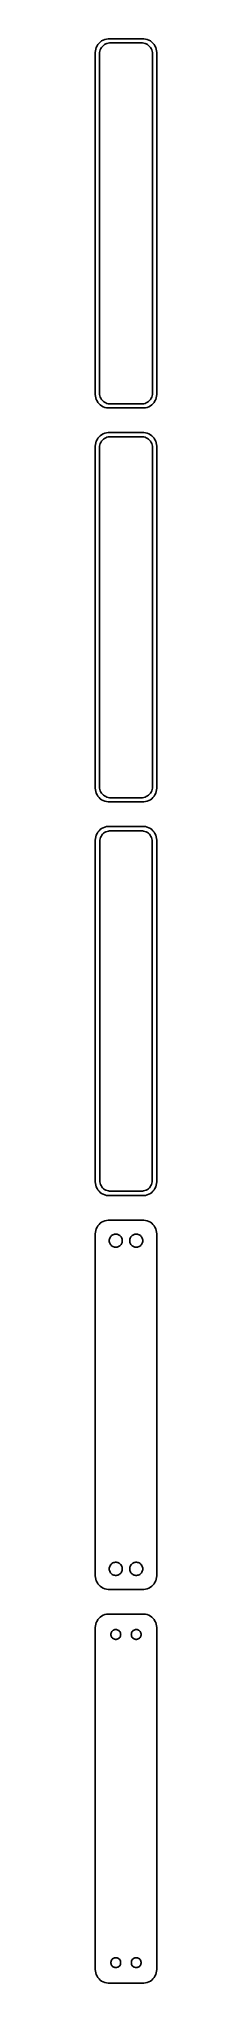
# Model space of a CAD drawing. Header units: metres. Extents: x -11 to 11, y 509 to 1219.
import ezdxf

# ---------------------------------------------------------------- set-up
doc = ezdxf.new("R2010")
doc.units = ezdxf.units.M

msp = doc.modelspace()

# ---------------------------------------------------------------- linework, layer by layer
for p, q in [((-10.8989, 1216.34), (-11.0929, 1215.74)), ((-10.6315, 1216.91), (-10.8989, 1216.34)), ((-10.2951, 1217.44), (-10.6315, 1216.91)), ((-9.89484, 1217.92), (-10.2951, 1217.44)), ((-9.43712, 1218.35), (-9.89484, 1217.92)), ((-9.4691, 1215.47), (-9.25522, 1215.93)), ((-8.92912, 1218.72), (-9.43712, 1218.35)), ((-9.25522, 1215.93), (-8.98605, 1216.35)), ((-8.98605, 1216.35), (-8.66586, 1216.74)), ((-8.37889, 1219.02), (-8.92912, 1218.72)), ((-8.66586, 1216.74), (-8.29968, 1217.08)), ((-7.79507, 1219.26), (-8.37889, 1219.02)), ((-8.29968, 1217.08), (-7.8933, 1217.38)), ((-7.8933, 1217.38), (-7.45311, 1217.62)), ((-7.1869, 1219.41), (-7.79507, 1219.26)), ((-7.45311, 1217.62), (-6.98605, 1217.8)), ((-6.56395, 1219.49), (-7.1869, 1219.41)), ((-6.98605, 1217.8), (-6.49951, 1217.93)), ((6.56395, 1219.49), (-6.56395, 1219.49)), ((-6.49951, 1217.93), (-6.00116, 1217.99)), ((-6.00116, 1217.99), (6.00116, 1217.99)), ((6.00116, 1217.99), (6.49951, 1217.93)), ((6.49951, 1217.93), (6.98605, 1217.8)), ((7.1869, 1219.41), (6.56395, 1219.49)), ((6.98605, 1217.8), (7.45311, 1217.62)), ((7.79507, 1219.26), (7.1869, 1219.41)), ((7.45311, 1217.62), (7.8933, 1217.38)), ((8.37889, 1219.02), (7.79507, 1219.26)), ((7.8933, 1217.38), (8.29968, 1217.08)), ((8.29968, 1217.08), (8.66586, 1216.74)), ((8.92912, 1218.72), (8.37889, 1219.02)), ((8.66586, 1216.74), (8.98605, 1216.35)), ((9.43712, 1218.35), (8.92912, 1218.72)), ((8.98605, 1216.35), (9.25522, 1215.93)), ((9.25522, 1215.93), (9.4691, 1215.47)), ((9.89484, 1217.92), (9.43712, 1218.35)), ((10.2951, 1217.44), (9.89484, 1217.92)), ((10.6315, 1216.91), (10.2951, 1217.44)), ((10.8989, 1216.34), (10.6315, 1216.91)), ((11.0929, 1215.74), (10.8989, 1216.34)), ((-11.2106, 1215.13), (-11.25, 1214.5)), ((-11.25, 1214.5), (-11.25, 1089.5)), ((-11.0929, 1215.74), (-11.2106, 1215.13)), ((-9.75, 1214), (-9.71844, 1214.5)), ((-9.75, 1090), (-9.75, 1214)), ((-9.71844, 1214.5), (-9.62433, 1214.99)), ((-9.62433, 1214.99), (-9.4691, 1215.47)), ((9.4691, 1215.47), (9.62433, 1214.99)), ((9.62433, 1214.99), (9.71844, 1214.5)), ((9.71844, 1214.5), (9.75, 1214)), ((9.75, 1214), (9.75, 1090)), ((11.2106, 1215.13), (11.0929, 1215.74)), ((11.25, 1214.5), (11.2106, 1215.13)), ((11.25, 1089.5), (11.25, 1214.5)), ((-11.25, 1089.5), (-11.2106, 1088.87)), ((-11.2106, 1088.87), (-11.0929, 1088.26)), ((-11.0929, 1088.26), (-10.8989, 1087.66)), ((-9.71844, 1089.5), (-9.75, 1090)), ((-9.62433, 1089.01), (-9.71844, 1089.5)), ((-9.4691, 1088.53), (-9.62433, 1089.01)), ((-9.25522, 1088.07), (-9.4691, 1088.53)), ((-8.98605, 1087.65), (-9.25522, 1088.07)), ((9.25522, 1088.07), (8.98605, 1087.65)), ((9.4691, 1088.53), (9.25522, 1088.07)), ((9.62433, 1089.01), (9.4691, 1088.53)), ((9.71844, 1089.5), (9.62433, 1089.01)), ((9.75, 1090), (9.71844, 1089.5)), ((10.8989, 1087.66), (11.0929, 1088.26)), ((11.0929, 1088.26), (11.2106, 1088.87)), ((11.2106, 1088.87), (11.25, 1089.5)), ((-10.8989, 1087.66), (-10.6315, 1087.09)), ((-10.6315, 1087.09), (-10.2951, 1086.56)), ((-10.2951, 1086.56), (-9.89484, 1086.08)), ((-9.89484, 1086.08), (-9.43712, 1085.65)), ((-9.43712, 1085.65), (-8.92912, 1085.28)), ((-8.66586, 1087.26), (-8.98605, 1087.65)), ((-8.92912, 1085.28), (-8.37889, 1084.98)), ((-8.29968, 1086.92), (-8.66586, 1087.26)), ((-8.37889, 1084.98), (-7.79507, 1084.74)), ((-7.8933, 1086.62), (-8.29968, 1086.92)), ((-7.45311, 1086.38), (-7.8933, 1086.62)), ((-7.79507, 1084.74), (-7.1869, 1084.59)), ((-6.98605, 1086.2), (-7.45311, 1086.38)), ((-7.1869, 1084.59), (-6.56395, 1084.51)), ((-6.49951, 1086.07), (-6.98605, 1086.2)), ((-6.56395, 1084.51), (6.56395, 1084.51)), ((-6.00116, 1086.01), (-6.49951, 1086.07)), ((6.00116, 1086.01), (-6.00116, 1086.01)), ((6.49951, 1086.07), (6.00116, 1086.01)), ((6.98605, 1086.2), (6.49951, 1086.07)), ((6.56395, 1084.51), (7.1869, 1084.59)), ((7.45311, 1086.38), (6.98605, 1086.2)), ((7.1869, 1084.59), (7.79507, 1084.74)), ((7.8933, 1086.62), (7.45311, 1086.38)), ((7.79507, 1084.74), (8.37889, 1084.98)), ((8.29968, 1086.92), (7.8933, 1086.62)), ((8.66586, 1087.26), (8.29968, 1086.92)), ((8.37889, 1084.98), (8.92912, 1085.28)), ((8.98605, 1087.65), (8.66586, 1087.26)), ((8.92912, 1085.28), (9.43712, 1085.65)), ((9.43712, 1085.65), (9.89484, 1086.08)), ((9.89484, 1086.08), (10.2951, 1086.56)), ((10.2951, 1086.56), (10.6315, 1087.09)), ((10.6315, 1087.09), (10.8989, 1087.66)), ((-9.89484, 1073.92), (-10.2951, 1073.44)), ((-9.43712, 1074.35), (-9.89484, 1073.92)), ((-8.92912, 1074.72), (-9.43712, 1074.35)), ((-8.37889, 1075.02), (-8.92912, 1074.72)), ((-7.79507, 1075.26), (-8.37889, 1075.02)), ((-7.8933, 1073.38), (-7.45311, 1073.62)), ((-7.1869, 1075.41), (-7.79507, 1075.26)), ((-7.45311, 1073.62), (-6.98605, 1073.8)), ((-6.56395, 1075.49), (-7.1869, 1075.41)), ((-6.98605, 1073.8), (-6.49951, 1073.93)), ((6.56395, 1075.49), (-6.56395, 1075.49)), ((-6.49951, 1073.93), (-6.00116, 1073.99)), ((-6.00116, 1073.99), (6.00116, 1073.99)), ((6.00116, 1073.99), (6.49951, 1073.93)), ((6.49951, 1073.93), (6.98605, 1073.8)), ((7.1869, 1075.41), (6.56395, 1075.49)), ((6.98605, 1073.8), (7.45311, 1073.62)), ((7.79507, 1075.26), (7.1869, 1075.41)), ((7.45311, 1073.62), (7.8933, 1073.38)), ((8.37889, 1075.02), (7.79507, 1075.26)), ((8.92912, 1074.72), (8.37889, 1075.02)), ((9.43712, 1074.35), (8.92912, 1074.72)), ((9.89484, 1073.92), (9.43712, 1074.35)), ((10.2951, 1073.44), (9.89484, 1073.92)), ((-11.2106, 1071.13), (-11.25, 1070.5)), ((-11.25, 1070.5), (-11.25, 945.5)), ((-11.0929, 1071.74), (-11.2106, 1071.13)), ((-10.8989, 1072.34), (-11.0929, 1071.74)), ((-10.6315, 1072.91), (-10.8989, 1072.34)), ((-10.2951, 1073.44), (-10.6315, 1072.91)), ((-9.75, 1070), (-9.71844, 1070.5)), ((-9.75, 946), (-9.75, 1070)), ((-9.71844, 1070.5), (-9.62433, 1070.99)), ((-9.62433, 1070.99), (-9.4691, 1071.47)), ((-9.4691, 1071.47), (-9.25522, 1071.93)), ((-9.25522, 1071.93), (-8.98605, 1072.35)), ((-8.98605, 1072.35), (-8.66586, 1072.74)), ((-8.66586, 1072.74), (-8.29968, 1073.08)), ((-8.29968, 1073.08), (-7.8933, 1073.38)), ((7.8933, 1073.38), (8.29968, 1073.08)), ((8.29968, 1073.08), (8.66586, 1072.74)), ((8.66586, 1072.74), (8.98605, 1072.35)), ((8.98605, 1072.35), (9.25522, 1071.93)), ((9.25522, 1071.93), (9.4691, 1071.47)), ((9.4691, 1071.47), (9.62433, 1070.99)), ((9.62433, 1070.99), (9.71844, 1070.5)), ((9.71844, 1070.5), (9.75, 1070)), ((9.75, 1070), (9.75, 946)), ((10.6315, 1072.91), (10.2951, 1073.44)), ((10.8989, 1072.34), (10.6315, 1072.91)), ((11.0929, 1071.74), (10.8989, 1072.34)), ((11.2106, 1071.13), (11.0929, 1071.74)), ((11.25, 1070.5), (11.2106, 1071.13)), ((11.25, 945.5), (11.25, 1070.5)), ((-9.71844, 945.499), (-9.75, 946)), ((9.75, 946), (9.71844, 945.499)), ((-11.25, 945.5), (-11.2106, 944.873)), ((-11.2106, 944.873), (-11.0929, 944.257)), ((-11.0929, 944.257), (-10.8989, 943.659)), ((-10.8989, 943.659), (-10.6315, 943.091)), ((-10.6315, 943.091), (-10.2951, 942.561)), ((-10.2951, 942.561), (-9.89484, 942.077)), ((-9.89484, 942.077), (-9.43712, 941.647)), ((-9.62433, 945.005), (-9.71844, 945.499)), ((-9.4691, 944.528), (-9.62433, 945.005)), ((-9.25522, 944.073), (-9.4691, 944.528)), ((-9.43712, 941.647), (-8.92912, 941.278)), ((-8.98605, 943.649), (-9.25522, 944.073)), ((-8.66586, 943.262), (-8.98605, 943.649)), ((-8.92912, 941.278), (-8.37889, 940.976)), ((-8.29968, 942.918), (-8.66586, 943.262)), ((-8.37889, 940.976), (-7.79507, 940.745)), ((-7.8933, 942.623), (-8.29968, 942.918)), ((-7.45311, 942.381), (-7.8933, 942.623)), ((-7.79507, 940.745), (-7.1869, 940.589)), ((-6.98605, 942.196), (-7.45311, 942.381)), ((-7.1869, 940.589), (-6.56395, 940.51)), ((-6.49951, 942.071), (-6.98605, 942.196)), ((-6.56395, 940.51), (6.56395, 940.51)), ((-6.00116, 942.008), (-6.49951, 942.071)), ((6.00116, 942.008), (-6.00116, 942.008)), ((6.49951, 942.071), (6.00116, 942.008)), ((6.98605, 942.196), (6.49951, 942.071)), ((6.56395, 940.51), (7.1869, 940.589)), ((7.45311, 942.381), (6.98605, 942.196)), ((7.1869, 940.589), (7.79507, 940.745)), ((7.8933, 942.623), (7.45311, 942.381)), ((7.79507, 940.745), (8.37889, 940.976)), ((8.29968, 942.918), (7.8933, 942.623)), ((8.66586, 943.262), (8.29968, 942.918)), ((8.37889, 940.976), (8.92912, 941.278)), ((8.98605, 943.649), (8.66586, 943.262)), ((8.92912, 941.278), (9.43712, 941.647)), ((9.25522, 944.073), (8.98605, 943.649)), ((9.4691, 944.528), (9.25522, 944.073)), ((9.43712, 941.647), (9.89484, 942.077)), ((9.62433, 945.005), (9.4691, 944.528)), ((9.71844, 945.499), (9.62433, 945.005)), ((9.89484, 942.077), (10.2951, 942.561)), ((10.2951, 942.561), (10.6315, 943.091)), ((10.6315, 943.091), (10.8989, 943.659)), ((10.8989, 943.659), (11.0929, 944.257)), ((11.0929, 944.257), (11.2106, 944.873)), ((11.2106, 944.873), (11.25, 945.5)), ((-7.1869, 931.411), (-7.79507, 931.255)), ((-6.56395, 931.49), (-7.1869, 931.411)), ((6.56395, 931.49), (-6.56395, 931.49)), ((7.1869, 931.411), (6.56395, 931.49)), ((7.79507, 931.255), (7.1869, 931.411)), ((-11.2106, 927.127), (-11.25, 926.5)), ((-11.25, 926.5), (-11.25, 801.5)), ((-11.0929, 927.743), (-11.2106, 927.127)), ((-10.8989, 928.341), (-11.0929, 927.743)), ((-10.6315, 928.909), (-10.8989, 928.341)), ((-10.2951, 929.439), (-10.6315, 928.909)), ((-9.89484, 929.923), (-10.2951, 929.439)), ((-9.43712, 930.353), (-9.89484, 929.923)), ((-9.62262, 926), (-9.59209, 926.485)), ((-9.62262, 802), (-9.62262, 926)), ((-9.59209, 926.485), (-9.50096, 926.963)), ((-9.50096, 926.963), (-9.35068, 927.426)), ((-8.92912, 930.722), (-9.43712, 930.353)), ((-9.35068, 927.426), (-9.1436, 927.866)), ((-9.1436, 927.866), (-8.88301, 928.276)), ((-8.37889, 931.024), (-8.92912, 930.722)), ((-8.88301, 928.276), (-8.57301, 928.651)), ((-8.57301, 928.651), (-8.21851, 928.984)), ((-7.79507, 931.255), (-8.37889, 931.024)), ((-8.21851, 928.984), (-7.82506, 929.27)), ((-7.82506, 929.27), (-7.39888, 929.504)), ((-7.39888, 929.504), (-6.9467, 929.683)), ((-6.9467, 929.683), (-6.47565, 929.804)), ((-6.47565, 929.804), (-5.99316, 929.865)), ((-5.99316, 929.865), (5.99316, 929.865)), ((5.99316, 929.865), (6.47565, 929.804)), ((6.47565, 929.804), (6.9467, 929.683)), ((6.9467, 929.683), (7.39888, 929.504)), ((7.39888, 929.504), (7.82506, 929.27)), ((8.37889, 931.024), (7.79507, 931.255)), ((7.82506, 929.27), (8.21851, 928.984)), ((8.21851, 928.984), (8.57301, 928.651)), ((8.92912, 930.722), (8.37889, 931.024)), ((8.57301, 928.651), (8.88301, 928.276)), ((8.88301, 928.276), (9.1436, 927.866)), ((9.43712, 930.353), (8.92912, 930.722)), ((9.1436, 927.866), (9.35068, 927.426)), ((9.35068, 927.426), (9.50096, 926.963)), ((9.89484, 929.923), (9.43712, 930.353)), ((9.50096, 926.963), (9.59209, 926.485)), ((9.59209, 926.485), (9.62262, 926)), ((9.62262, 926), (9.62262, 802)), ((10.2951, 929.439), (9.89484, 929.923)), ((10.6315, 928.909), (10.2951, 929.439)), ((10.8989, 928.341), (10.6315, 928.909)), ((11.0929, 927.743), (10.8989, 928.341)), ((11.2106, 927.127), (11.0929, 927.743)), ((11.25, 926.5), (11.2106, 927.127)), ((11.25, 801.5), (11.25, 926.5)), ((-11.25, 801.5), (-11.2106, 800.873)), ((-11.2106, 800.873), (-11.0929, 800.257)), ((-11.0929, 800.257), (-10.8989, 799.659)), ((-10.8989, 799.659), (-10.6315, 799.091)), ((-10.6315, 799.091), (-10.2951, 798.561)), ((-10.2951, 798.561), (-9.89484, 798.077)), ((-9.89484, 798.077), (-9.43712, 797.647)), ((-9.59209, 801.515), (-9.62262, 802)), ((-9.50096, 801.037), (-9.59209, 801.515)), ((-9.35068, 800.574), (-9.50096, 801.037)), ((-9.43712, 797.647), (-8.92912, 797.278)), ((-9.1436, 800.134), (-9.35068, 800.574)), ((-8.88301, 799.724), (-9.1436, 800.134)), ((-8.92912, 797.278), (-8.37889, 796.976)), ((-8.57301, 799.349), (-8.88301, 799.724)), ((-8.21851, 799.016), (-8.57301, 799.349)), ((-8.37889, 796.976), (-7.79507, 796.745)), ((-7.82506, 798.73), (-8.21851, 799.016)), ((-7.39888, 798.496), (-7.82506, 798.73)), ((-7.79507, 796.745), (-7.1869, 796.589)), ((-6.9467, 798.317), (-7.39888, 798.496)), ((-7.1869, 796.589), (-6.56395, 796.51)), ((-6.47565, 798.196), (-6.9467, 798.317)), ((-6.56395, 796.51), (6.56395, 796.51)), ((-5.99316, 798.135), (-6.47565, 798.196)), ((5.99316, 798.135), (-5.99316, 798.135)), ((6.47565, 798.196), (5.99316, 798.135)), ((6.9467, 798.317), (6.47565, 798.196)), ((6.56395, 796.51), (7.1869, 796.589)), ((7.39888, 798.496), (6.9467, 798.317)), ((7.1869, 796.589), (7.79507, 796.745)), ((7.82506, 798.73), (7.39888, 798.496)), ((7.79507, 796.745), (8.37889, 796.976)), ((8.21851, 799.016), (7.82506, 798.73)), ((8.57301, 799.349), (8.21851, 799.016)), ((8.37889, 796.976), (8.92912, 797.278)), ((8.88301, 799.724), (8.57301, 799.349)), ((9.1436, 800.134), (8.88301, 799.724)), ((8.92912, 797.278), (9.43712, 797.647)), ((9.35068, 800.574), (9.1436, 800.134)), ((9.50096, 801.037), (9.35068, 800.574)), ((9.43712, 797.647), (9.89484, 798.077)), ((9.59209, 801.515), (9.50096, 801.037)), ((9.62262, 802), (9.59209, 801.515)), ((9.89484, 798.077), (10.2951, 798.561)), ((10.2951, 798.561), (10.6315, 799.091)), ((10.6315, 799.091), (10.8989, 799.659)), ((10.8989, 799.659), (11.0929, 800.257)), ((11.0929, 800.257), (11.2106, 800.873)), ((11.2106, 800.873), (11.25, 801.5)), ((-11.2106, 783.127), (-11.25, 782.5)), ((-11.25, 782.5), (-11.25, 657.5)), ((-11.0929, 783.743), (-11.2106, 783.127)), ((-10.8989, 784.341), (-11.0929, 783.743)), ((-10.6315, 784.909), (-10.8989, 784.341)), ((-10.2951, 785.439), (-10.6315, 784.909)), ((-9.89484, 785.923), (-10.2951, 785.439)), ((-9.43712, 786.353), (-9.89484, 785.923)), ((-8.92912, 786.722), (-9.43712, 786.353)), ((-8.37889, 787.024), (-8.92912, 786.722)), ((-7.79507, 787.255), (-8.37889, 787.024)), ((-7.1869, 787.411), (-7.79507, 787.255)), ((-6.56395, 787.49), (-7.1869, 787.411)), ((6.56395, 787.49), (-6.56395, 787.49)), ((-5.03598, 782.026), (-4.77187, 782.172)), ((-4.77187, 782.172), (-4.49164, 782.283)), ((-4.49164, 782.283), (-4.19971, 782.357)), ((-4.19971, 782.357), (-3.9007, 782.395)), ((-3.9007, 782.395), (-3.59929, 782.395)), ((-3.59929, 782.395), (-3.30028, 782.357)), ((-3.30028, 782.357), (-3.00835, 782.283)), ((-3.00835, 782.283), (-2.72812, 782.172)), ((-2.72812, 782.172), (-2.464, 782.026)), ((2.464, 782.026), (2.72812, 782.172)), ((2.72812, 782.172), (3.00835, 782.283)), ((3.00835, 782.283), (3.30028, 782.357)), ((3.30028, 782.357), (3.59929, 782.395)), ((3.59929, 782.395), (3.9007, 782.395)), ((3.9007, 782.395), (4.19971, 782.357)), ((4.19971, 782.357), (4.49164, 782.283)), ((4.49164, 782.283), (4.77187, 782.172)), ((4.77187, 782.172), (5.03598, 782.026)), ((7.1869, 787.411), (6.56395, 787.49)), ((7.79507, 787.255), (7.1869, 787.411)), ((8.37889, 787.024), (7.79507, 787.255)), ((8.92912, 786.722), (8.37889, 787.024)), ((9.43712, 786.353), (8.92912, 786.722)), ((9.89484, 785.923), (9.43712, 786.353)), ((10.2951, 785.439), (9.89484, 785.923)), ((10.6315, 784.909), (10.2951, 785.439)), ((10.8989, 784.341), (10.6315, 784.909)), ((11.0929, 783.743), (10.8989, 784.341)), ((11.2106, 783.127), (11.0929, 783.743)), ((11.25, 782.5), (11.2106, 783.127)), ((11.25, 657.5), (11.25, 782.5)), ((-6.14999, 780), (-6.13107, 780.301)), ((-6.13107, 779.699), (-6.14999, 780)), ((-6.13107, 780.301), (-6.07458, 780.597)), ((-6.07458, 779.403), (-6.13107, 779.699)), ((-6.07458, 780.597), (-5.98146, 780.883)), ((-5.98146, 779.117), (-6.07458, 779.403)), ((-5.98146, 780.883), (-5.85313, 781.156)), ((-5.85313, 778.844), (-5.98146, 779.117)), ((-5.85313, 781.156), (-5.69164, 781.411)), ((-5.69164, 778.589), (-5.85313, 778.844)), ((-5.69164, 781.411), (-5.49951, 781.643)), ((-5.49951, 778.357), (-5.69164, 778.589)), ((-5.49951, 781.643), (-5.27982, 781.849)), ((-5.27982, 778.151), (-5.49951, 778.357)), ((-5.27982, 781.849), (-5.03598, 782.026)), ((-5.03598, 777.974), (-5.27982, 778.151)), ((-4.77187, 777.828), (-5.03598, 777.974)), ((-4.49164, 777.717), (-4.77187, 777.828)), ((-4.19971, 777.643), (-4.49164, 777.717)), ((-3.9007, 777.605), (-4.19971, 777.643)), ((-3.59929, 777.605), (-3.9007, 777.605)), ((-3.30028, 777.643), (-3.59929, 777.605)), ((-3.00835, 777.717), (-3.30028, 777.643)), ((-2.72812, 777.828), (-3.00835, 777.717)), ((-2.464, 777.974), (-2.72812, 777.828)), ((-2.464, 782.026), (-2.22017, 781.849)), ((-2.22017, 778.151), (-2.464, 777.974)), ((-2.22017, 781.849), (-2.00047, 781.643)), ((-2.00047, 778.357), (-2.22017, 778.151)), ((-2.00047, 781.643), (-1.80835, 781.411)), ((-1.80835, 778.589), (-2.00047, 778.357)), ((-1.80835, 781.411), (-1.64685, 781.156)), ((-1.64685, 778.844), (-1.80835, 778.589)), ((-1.64685, 781.156), (-1.51852, 780.883)), ((-1.51852, 779.117), (-1.64685, 778.844)), ((-1.51852, 780.883), (-1.4254, 780.597)), ((-1.4254, 779.403), (-1.51852, 779.117)), ((-1.4254, 780.597), (-1.36891, 780.301)), ((-1.36891, 779.699), (-1.4254, 779.403)), ((-1.36891, 780.301), (-1.34999, 780)), ((-1.34999, 780), (-1.36891, 779.699)), ((1.34999, 780), (1.36891, 780.301)), ((1.36891, 779.699), (1.34999, 780)), ((1.36891, 780.301), (1.4254, 780.597)), ((1.4254, 779.403), (1.36891, 779.699)), ((1.4254, 780.597), (1.51852, 780.883)), ((1.51852, 779.117), (1.4254, 779.403)), ((1.51852, 780.883), (1.64685, 781.156)), ((1.64685, 778.844), (1.51852, 779.117)), ((1.64685, 781.156), (1.80835, 781.411)), ((1.80835, 778.589), (1.64685, 778.844)), ((1.80835, 781.411), (2.00047, 781.643)), ((2.00047, 778.357), (1.80835, 778.589)), ((2.00047, 781.643), (2.22017, 781.849)), ((2.22017, 778.151), (2.00047, 778.357)), ((2.22017, 781.849), (2.464, 782.026)), ((2.464, 777.974), (2.22017, 778.151)), ((2.72812, 777.828), (2.464, 777.974)), ((3.00835, 777.717), (2.72812, 777.828)), ((3.30028, 777.643), (3.00835, 777.717)), ((3.59929, 777.605), (3.30028, 777.643)), ((3.9007, 777.605), (3.59929, 777.605)), ((4.19971, 777.643), (3.9007, 777.605)), ((4.49164, 777.717), (4.19971, 777.643)), ((4.77187, 777.828), (4.49164, 777.717)), ((5.03598, 777.974), (4.77187, 777.828)), ((5.03598, 782.026), (5.27982, 781.849)), ((5.27982, 778.151), (5.03598, 777.974)), ((5.27982, 781.849), (5.49951, 781.643)), ((5.49951, 778.357), (5.27982, 778.151)), ((5.49951, 781.643), (5.69164, 781.411)), ((5.69164, 778.589), (5.49951, 778.357)), ((5.69164, 781.411), (5.85313, 781.156)), ((5.85313, 778.844), (5.69164, 778.589)), ((5.85313, 781.156), (5.98146, 780.883)), ((5.98146, 779.117), (5.85313, 778.844)), ((5.98146, 780.883), (6.07458, 780.597)), ((6.07458, 779.403), (5.98146, 779.117)), ((6.07458, 780.597), (6.13107, 780.301)), ((6.13107, 779.699), (6.07458, 779.403)), ((6.13107, 780.301), (6.14999, 780)), ((6.14999, 780), (6.13107, 779.699)), ((-5.85313, 661.156), (-5.69164, 661.411)), ((-5.69164, 661.411), (-5.49951, 661.643)), ((-5.49951, 661.643), (-5.27982, 661.849)), ((-5.27982, 661.849), (-5.03598, 662.026)), ((-5.03598, 662.026), (-4.77187, 662.172)), ((-4.77187, 662.172), (-4.49164, 662.283)), ((-4.49164, 662.283), (-4.19971, 662.357)), ((-4.19971, 662.357), (-3.9007, 662.395)), ((-3.9007, 662.395), (-3.59929, 662.395)), ((-3.59929, 662.395), (-3.30028, 662.357)), ((-3.30028, 662.357), (-3.00835, 662.283)), ((-3.00835, 662.283), (-2.72812, 662.172)), ((-2.72812, 662.172), (-2.464, 662.026)), ((-2.464, 662.026), (-2.22017, 661.849)), ((-2.22017, 661.849), (-2.00047, 661.643)), ((-2.00047, 661.643), (-1.80835, 661.411)), ((-1.80835, 661.411), (-1.64685, 661.156)), ((1.64685, 661.156), (1.80835, 661.411)), ((1.80835, 661.411), (2.00047, 661.643)), ((2.00047, 661.643), (2.22017, 661.849)), ((2.22017, 661.849), (2.464, 662.026)), ((2.464, 662.026), (2.72812, 662.172)), ((2.72812, 662.172), (3.00835, 662.283)), ((3.00835, 662.283), (3.30028, 662.357)), ((3.30028, 662.357), (3.59929, 662.395)), ((3.59929, 662.395), (3.9007, 662.395)), ((3.9007, 662.395), (4.19971, 662.357)), ((4.19971, 662.357), (4.49164, 662.283)), ((4.49164, 662.283), (4.77187, 662.172)), ((4.77187, 662.172), (5.03598, 662.026)), ((5.03598, 662.026), (5.27982, 661.849)), ((5.27982, 661.849), (5.49951, 661.643)), ((5.49951, 661.643), (5.69164, 661.411)), ((5.69164, 661.411), (5.85313, 661.156)), ((-11.25, 657.5), (-11.2106, 656.873)), ((-11.2106, 656.873), (-11.0929, 656.257)), ((-11.0929, 656.257), (-10.8989, 655.659)), ((-10.8989, 655.659), (-10.6315, 655.091)), ((-10.6315, 655.091), (-10.2951, 654.561)), ((-10.2951, 654.561), (-9.89484, 654.077)), ((-6.14999, 660), (-6.13107, 660.301)), ((-6.13107, 659.699), (-6.14999, 660)), ((-6.13107, 660.301), (-6.07458, 660.597)), ((-6.07458, 659.403), (-6.13107, 659.699)), ((-6.07458, 660.597), (-5.98146, 660.883)), ((-5.98146, 659.117), (-6.07458, 659.403)), ((-5.98146, 660.883), (-5.85313, 661.156)), ((-5.85313, 658.844), (-5.98146, 659.117)), ((-5.69164, 658.589), (-5.85313, 658.844)), ((-5.49951, 658.357), (-5.69164, 658.589)), ((-5.27982, 658.151), (-5.49951, 658.357)), ((-5.03598, 657.974), (-5.27982, 658.151)), ((-4.77187, 657.828), (-5.03598, 657.974)), ((-4.49164, 657.717), (-4.77187, 657.828)), ((-4.19971, 657.643), (-4.49164, 657.717)), ((-3.9007, 657.605), (-4.19971, 657.643)), ((-3.59929, 657.605), (-3.9007, 657.605)), ((-3.30028, 657.643), (-3.59929, 657.605)), ((-3.00835, 657.717), (-3.30028, 657.643)), ((-2.72812, 657.828), (-3.00835, 657.717)), ((-2.464, 657.974), (-2.72812, 657.828)), ((-2.22017, 658.151), (-2.464, 657.974)), ((-2.00047, 658.357), (-2.22017, 658.151)), ((-1.80835, 658.589), (-2.00047, 658.357)), ((-1.64685, 658.844), (-1.80835, 658.589)), ((-1.64685, 661.156), (-1.51852, 660.883)), ((-1.51852, 659.117), (-1.64685, 658.844)), ((-1.51852, 660.883), (-1.4254, 660.597)), ((-1.4254, 659.403), (-1.51852, 659.117)), ((-1.4254, 660.597), (-1.36891, 660.301)), ((-1.36891, 659.699), (-1.4254, 659.403)), ((-1.36891, 660.301), (-1.34999, 660)), ((-1.34999, 660), (-1.36891, 659.699)), ((1.34999, 660), (1.36891, 660.301)), ((1.36891, 659.699), (1.34999, 660)), ((1.36891, 660.301), (1.4254, 660.597)), ((1.4254, 659.403), (1.36891, 659.699)), ((1.4254, 660.597), (1.51852, 660.883)), ((1.51852, 659.117), (1.4254, 659.403)), ((1.51852, 660.883), (1.64685, 661.156)), ((1.64685, 658.844), (1.51852, 659.117)), ((1.80835, 658.589), (1.64685, 658.844)), ((2.00047, 658.357), (1.80835, 658.589)), ((2.22017, 658.151), (2.00047, 658.357)), ((2.464, 657.974), (2.22017, 658.151)), ((2.72812, 657.828), (2.464, 657.974)), ((3.00835, 657.717), (2.72812, 657.828)), ((3.30028, 657.643), (3.00835, 657.717)), ((3.59929, 657.605), (3.30028, 657.643)), ((3.9007, 657.605), (3.59929, 657.605)), ((4.19971, 657.643), (3.9007, 657.605)), ((4.49164, 657.717), (4.19971, 657.643)), ((4.77187, 657.828), (4.49164, 657.717)), ((5.03598, 657.974), (4.77187, 657.828)), ((5.27982, 658.151), (5.03598, 657.974)), ((5.49951, 658.357), (5.27982, 658.151)), ((5.69164, 658.589), (5.49951, 658.357)), ((5.85313, 658.844), (5.69164, 658.589)), ((5.85313, 661.156), (5.98146, 660.883)), ((5.98146, 659.117), (5.85313, 658.844)), ((5.98146, 660.883), (6.07458, 660.597)), ((6.07458, 659.403), (5.98146, 659.117)), ((6.07458, 660.597), (6.13107, 660.301)), ((6.13107, 659.699), (6.07458, 659.403)), ((6.13107, 660.301), (6.14999, 660)), ((6.14999, 660), (6.13107, 659.699)), ((9.89484, 654.077), (10.2951, 654.561)), ((10.2951, 654.561), (10.6315, 655.091)), ((10.6315, 655.091), (10.8989, 655.659)), ((10.8989, 655.659), (11.0929, 656.257)), ((11.0929, 656.257), (11.2106, 656.873)), ((11.2106, 656.873), (11.25, 657.5)), ((-9.89484, 654.077), (-9.43712, 653.647)), ((-9.43712, 653.647), (-8.92912, 653.278)), ((-8.92912, 653.278), (-8.37889, 652.976)), ((-8.37889, 652.976), (-7.79507, 652.745)), ((-7.79507, 652.745), (-7.1869, 652.589)), ((-7.1869, 652.589), (-6.56395, 652.51)), ((-6.56395, 652.51), (6.56395, 652.51)), ((6.56395, 652.51), (7.1869, 652.589)), ((7.1869, 652.589), (7.79507, 652.745)), ((7.79507, 652.745), (8.37889, 652.976)), ((8.37889, 652.976), (8.92912, 653.278)), ((8.92912, 653.278), (9.43712, 653.647)), ((9.43712, 653.647), (9.89484, 654.077)), ((-10.8989, 640.341), (-11.0929, 639.743)), ((-10.6315, 640.909), (-10.8989, 640.341)), ((-10.2951, 641.439), (-10.6315, 640.909)), ((-9.89484, 641.923), (-10.2951, 641.439)), ((-9.43712, 642.353), (-9.89484, 641.923)), ((-8.92912, 642.722), (-9.43712, 642.353)), ((-8.37889, 643.024), (-8.92912, 642.722)), ((-7.79507, 643.255), (-8.37889, 643.024)), ((-7.1869, 643.411), (-7.79507, 643.255)), ((-6.56395, 643.49), (-7.1869, 643.411)), ((6.56395, 643.49), (-6.56395, 643.49)), ((7.1869, 643.411), (6.56395, 643.49)), ((7.79507, 643.255), (7.1869, 643.411)), ((8.37889, 643.024), (7.79507, 643.255)), ((8.92912, 642.722), (8.37889, 643.024)), ((9.43712, 642.353), (8.92912, 642.722)), ((9.89484, 641.923), (9.43712, 642.353)), ((10.2951, 641.439), (9.89484, 641.923)), ((10.6315, 640.909), (10.2951, 641.439)), ((10.8989, 640.341), (10.6315, 640.909)), ((11.0929, 639.743), (10.8989, 640.341)), ((-11.2106, 639.127), (-11.25, 638.5)), ((-11.25, 638.5), (-11.25, 513.5)), ((-11.0929, 639.743), (-11.2106, 639.127)), ((-5.54999, 636), (-5.5358, 636.226)), ((-5.5358, 635.774), (-5.54999, 636)), ((-5.5358, 636.226), (-5.49344, 636.448)), ((-5.49344, 635.552), (-5.5358, 635.774)), ((-5.49344, 636.448), (-5.42358, 636.663)), ((-5.42358, 635.337), (-5.49344, 635.552)), ((-5.42358, 636.663), (-5.32735, 636.867)), ((-5.32735, 635.133), (-5.42358, 635.337)), ((-5.32735, 636.867), (-5.20622, 637.058)), ((-5.20622, 634.942), (-5.32735, 635.133)), ((-5.20622, 637.058), (-5.06213, 637.232)), ((-5.06213, 634.768), (-5.20622, 634.942)), ((-5.06213, 637.232), (-4.89735, 637.387)), ((-4.89735, 634.613), (-5.06213, 634.768)), ((-4.89735, 637.387), (-4.71448, 637.52)), ((-4.71448, 634.48), (-4.89735, 634.613)), ((-4.71448, 637.52), (-4.51639, 637.629)), ((-4.51639, 634.371), (-4.71448, 634.48)), ((-4.51639, 637.629), (-4.30623, 637.712)), ((-4.30623, 634.288), (-4.51639, 634.371)), ((-4.30623, 637.712), (-4.08728, 637.768)), ((-4.08728, 634.232), (-4.30623, 634.288)), ((-4.08728, 637.768), (-3.86302, 637.796)), ((-3.86302, 634.204), (-4.08728, 634.232)), ((-3.86302, 637.796), (-3.63696, 637.796)), ((-3.63696, 634.204), (-3.86302, 634.204)), ((-3.63696, 637.796), (-3.4127, 637.768)), ((-3.4127, 634.232), (-3.63696, 634.204)), ((-3.4127, 637.768), (-3.19376, 637.712)), ((-3.19376, 634.288), (-3.4127, 634.232)), ((-3.19376, 637.712), (-2.9836, 637.629)), ((-2.9836, 634.371), (-3.19376, 634.288)), ((-2.9836, 637.629), (-2.78551, 637.52)), ((-2.78551, 634.48), (-2.9836, 634.371)), ((-2.78551, 637.52), (-2.60263, 637.387)), ((-2.60263, 634.613), (-2.78551, 634.48)), ((-2.60263, 637.387), (-2.43785, 637.232)), ((-2.43785, 634.768), (-2.60263, 634.613)), ((-2.43785, 637.232), (-2.29376, 637.058)), ((-2.29376, 634.942), (-2.43785, 634.768)), ((-2.29376, 637.058), (-2.17264, 636.867)), ((-2.17264, 635.133), (-2.29376, 634.942)), ((-2.17264, 636.867), (-2.0764, 636.663)), ((-2.0764, 635.337), (-2.17264, 635.133)), ((-2.0764, 636.663), (-2.00655, 636.448)), ((-2.00655, 635.552), (-2.0764, 635.337)), ((-2.00655, 636.448), (-1.96419, 636.226)), ((-1.96419, 635.774), (-2.00655, 635.552)), ((-1.96419, 636.226), (-1.95, 636)), ((-1.95, 636), (-1.96419, 635.774)), ((1.95, 636), (1.96419, 636.226)), ((1.96419, 635.774), (1.95, 636)), ((1.96419, 636.226), (2.00655, 636.448)), ((2.00655, 635.552), (1.96419, 635.774)), ((2.00655, 636.448), (2.0764, 636.663)), ((2.0764, 635.337), (2.00655, 635.552)), ((2.0764, 636.663), (2.17264, 636.867)), ((2.17264, 635.133), (2.0764, 635.337)), ((2.17264, 636.867), (2.29376, 637.058)), ((2.29376, 634.942), (2.17264, 635.133)), ((2.29376, 637.058), (2.43785, 637.232)), ((2.43785, 634.768), (2.29376, 634.942)), ((2.43785, 637.232), (2.60263, 637.387)), ((2.60263, 634.613), (2.43785, 634.768)), ((2.60263, 637.387), (2.78551, 637.52)), ((2.78551, 634.48), (2.60263, 634.613)), ((2.78551, 637.52), (2.9836, 637.629)), ((2.9836, 634.371), (2.78551, 634.48)), ((2.9836, 637.629), (3.19376, 637.712)), ((3.19376, 634.288), (2.9836, 634.371)), ((3.19376, 637.712), (3.4127, 637.768)), ((3.4127, 634.232), (3.19376, 634.288)), ((3.4127, 637.768), (3.63696, 637.796)), ((3.63696, 634.204), (3.4127, 634.232)), ((3.63696, 637.796), (3.86302, 637.796)), ((3.86302, 634.204), (3.63696, 634.204)), ((3.86302, 637.796), (4.08728, 637.768)), ((4.08728, 634.232), (3.86302, 634.204)), ((4.08728, 637.768), (4.30623, 637.712)), ((4.30623, 634.288), (4.08728, 634.232)), ((4.30623, 637.712), (4.51639, 637.629)), ((4.51639, 634.371), (4.30623, 634.288)), ((4.51639, 637.629), (4.71448, 637.52)), ((4.71448, 634.48), (4.51639, 634.371)), ((4.71448, 637.52), (4.89735, 637.387)), ((4.89735, 634.613), (4.71448, 634.48)), ((4.89735, 637.387), (5.06213, 637.232)), ((5.06213, 634.768), (4.89735, 634.613)), ((5.06213, 637.232), (5.20622, 637.058)), ((5.20622, 634.942), (5.06213, 634.768)), ((5.20622, 637.058), (5.32735, 636.867)), ((5.32735, 635.133), (5.20622, 634.942)), ((5.32735, 636.867), (5.42358, 636.663)), ((5.42358, 635.337), (5.32735, 635.133)), ((5.42358, 636.663), (5.49344, 636.448)), ((5.49344, 635.552), (5.42358, 635.337)), ((5.49344, 636.448), (5.5358, 636.226)), ((5.5358, 635.774), (5.49344, 635.552)), ((5.5358, 636.226), (5.54999, 636)), ((5.54999, 636), (5.5358, 635.774)), ((11.2106, 639.127), (11.0929, 639.743)), ((11.25, 638.5), (11.2106, 639.127)), ((11.25, 513.5), (11.25, 638.5)), ((-11.25, 513.5), (-11.2106, 512.873)), ((-11.2106, 512.873), (-11.0929, 512.257)), ((-11.0929, 512.257), (-10.8989, 511.659)), ((-5.54999, 516), (-5.5358, 516.226)), ((-5.5358, 515.774), (-5.54999, 516)), ((-5.5358, 516.226), (-5.49344, 516.448)), ((-5.49344, 515.552), (-5.5358, 515.774)), ((-5.49344, 516.448), (-5.42358, 516.663)), ((-5.42358, 515.337), (-5.49344, 515.552)), ((-5.42358, 516.663), (-5.32735, 516.867)), ((-5.32735, 515.133), (-5.42358, 515.337)), ((-5.32735, 516.867), (-5.20622, 517.058)), ((-5.20622, 514.942), (-5.32735, 515.133)), ((-5.20622, 517.058), (-5.06213, 517.232)), ((-5.06213, 514.768), (-5.20622, 514.942)), ((-5.06213, 517.232), (-4.89735, 517.387)), ((-4.89735, 514.613), (-5.06213, 514.768)), ((-4.89735, 517.387), (-4.71448, 517.52)), ((-4.71448, 514.48), (-4.89735, 514.613)), ((-4.71448, 517.52), (-4.51639, 517.629)), ((-4.51639, 514.371), (-4.71448, 514.48)), ((-4.51639, 517.629), (-4.30623, 517.712)), ((-4.30623, 514.288), (-4.51639, 514.371)), ((-4.30623, 517.712), (-4.08728, 517.768)), ((-4.08728, 514.232), (-4.30623, 514.288)), ((-4.08728, 517.768), (-3.86302, 517.796)), ((-3.86302, 514.204), (-4.08728, 514.232)), ((-3.86302, 517.796), (-3.63696, 517.796)), ((-3.63696, 514.204), (-3.86302, 514.204)), ((-3.63696, 517.796), (-3.4127, 517.768)), ((-3.4127, 514.232), (-3.63696, 514.204)), ((-3.4127, 517.768), (-3.19376, 517.712)), ((-3.19376, 514.288), (-3.4127, 514.232)), ((-3.19376, 517.712), (-2.9836, 517.629)), ((-2.9836, 514.371), (-3.19376, 514.288)), ((-2.9836, 517.629), (-2.78551, 517.52)), ((-2.78551, 514.48), (-2.9836, 514.371)), ((-2.78551, 517.52), (-2.60263, 517.387)), ((-2.60263, 514.613), (-2.78551, 514.48)), ((-2.60263, 517.387), (-2.43785, 517.232)), ((-2.43785, 514.768), (-2.60263, 514.613)), ((-2.43785, 517.232), (-2.29376, 517.058)), ((-2.29376, 514.942), (-2.43785, 514.768)), ((-2.29376, 517.058), (-2.17264, 516.867)), ((-2.17264, 515.133), (-2.29376, 514.942)), ((-2.17264, 516.867), (-2.0764, 516.663)), ((-2.0764, 515.337), (-2.17264, 515.133)), ((-2.0764, 516.663), (-2.00655, 516.448)), ((-2.00655, 515.552), (-2.0764, 515.337)), ((-2.00655, 516.448), (-1.96419, 516.226)), ((-1.96419, 515.774), (-2.00655, 515.552)), ((-1.96419, 516.226), (-1.95, 516)), ((-1.95, 516), (-1.96419, 515.774)), ((1.95, 516), (1.96419, 516.226)), ((1.96419, 515.774), (1.95, 516)), ((1.96419, 516.226), (2.00655, 516.448)), ((2.00655, 515.552), (1.96419, 515.774)), ((2.00655, 516.448), (2.0764, 516.663)), ((2.0764, 515.337), (2.00655, 515.552)), ((2.0764, 516.663), (2.17264, 516.867)), ((2.17264, 515.133), (2.0764, 515.337)), ((2.17264, 516.867), (2.29376, 517.058)), ((2.29376, 514.942), (2.17264, 515.133)), ((2.29376, 517.058), (2.43785, 517.232)), ((2.43785, 514.768), (2.29376, 514.942)), ((2.43785, 517.232), (2.60263, 517.387)), ((2.60263, 514.613), (2.43785, 514.768)), ((2.60263, 517.387), (2.78551, 517.52)), ((2.78551, 514.48), (2.60263, 514.613)), ((2.78551, 517.52), (2.9836, 517.629)), ((2.9836, 514.371), (2.78551, 514.48)), ((2.9836, 517.629), (3.19376, 517.712)), ((3.19376, 514.288), (2.9836, 514.371)), ((3.19376, 517.712), (3.4127, 517.768)), ((3.4127, 514.232), (3.19376, 514.288)), ((3.4127, 517.768), (3.63696, 517.796)), ((3.63696, 514.204), (3.4127, 514.232)), ((3.63696, 517.796), (3.86302, 517.796)), ((3.86302, 514.204), (3.63696, 514.204)), ((3.86302, 517.796), (4.08728, 517.768)), ((4.08728, 514.232), (3.86302, 514.204)), ((4.08728, 517.768), (4.30623, 517.712)), ((4.30623, 514.288), (4.08728, 514.232)), ((4.30623, 517.712), (4.51639, 517.629)), ((4.51639, 514.371), (4.30623, 514.288)), ((4.51639, 517.629), (4.71448, 517.52)), ((4.71448, 514.48), (4.51639, 514.371)), ((4.71448, 517.52), (4.89735, 517.387)), ((4.89735, 514.613), (4.71448, 514.48)), ((4.89735, 517.387), (5.06213, 517.232)), ((5.06213, 514.768), (4.89735, 514.613)), ((5.06213, 517.232), (5.20622, 517.058)), ((5.20622, 514.942), (5.06213, 514.768)), ((5.20622, 517.058), (5.32735, 516.867)), ((5.32735, 515.133), (5.20622, 514.942)), ((5.32735, 516.867), (5.42358, 516.663)), ((5.42358, 515.337), (5.32735, 515.133)), ((5.42358, 516.663), (5.49344, 516.448)), ((5.49344, 515.552), (5.42358, 515.337)), ((5.49344, 516.448), (5.5358, 516.226)), ((5.5358, 515.774), (5.49344, 515.552)), ((5.5358, 516.226), (5.54999, 516)), ((5.54999, 516), (5.5358, 515.774)), ((10.8989, 511.659), (11.0929, 512.257)), ((11.0929, 512.257), (11.2106, 512.873)), ((11.2106, 512.873), (11.25, 513.5)), ((-10.8989, 511.659), (-10.6315, 511.091)), ((-10.6315, 511.091), (-10.2951, 510.561)), ((-10.2951, 510.561), (-9.89484, 510.077)), ((-9.89484, 510.077), (-9.43712, 509.647)), ((-9.43712, 509.647), (-8.92912, 509.278)), ((-8.92912, 509.278), (-8.37889, 508.976)), ((-8.37889, 508.976), (-7.79507, 508.745)), ((-7.79507, 508.745), (-7.1869, 508.589)), ((-7.1869, 508.589), (-6.56395, 508.51)), ((-6.56395, 508.51), (6.56395, 508.51)), ((6.56395, 508.51), (7.1869, 508.589)), ((7.1869, 508.589), (7.79507, 508.745)), ((7.79507, 508.745), (8.37889, 508.976)), ((8.37889, 508.976), (8.92912, 509.278)), ((8.92912, 509.278), (9.43712, 509.647)), ((9.43712, 509.647), (9.89484, 510.077)), ((9.89484, 510.077), (10.2951, 510.561)), ((10.2951, 510.561), (10.6315, 511.091)), ((10.6315, 511.091), (10.8989, 511.659))]:
    msp.add_line(p, q)

doc.saveas('drawing.dxf')
